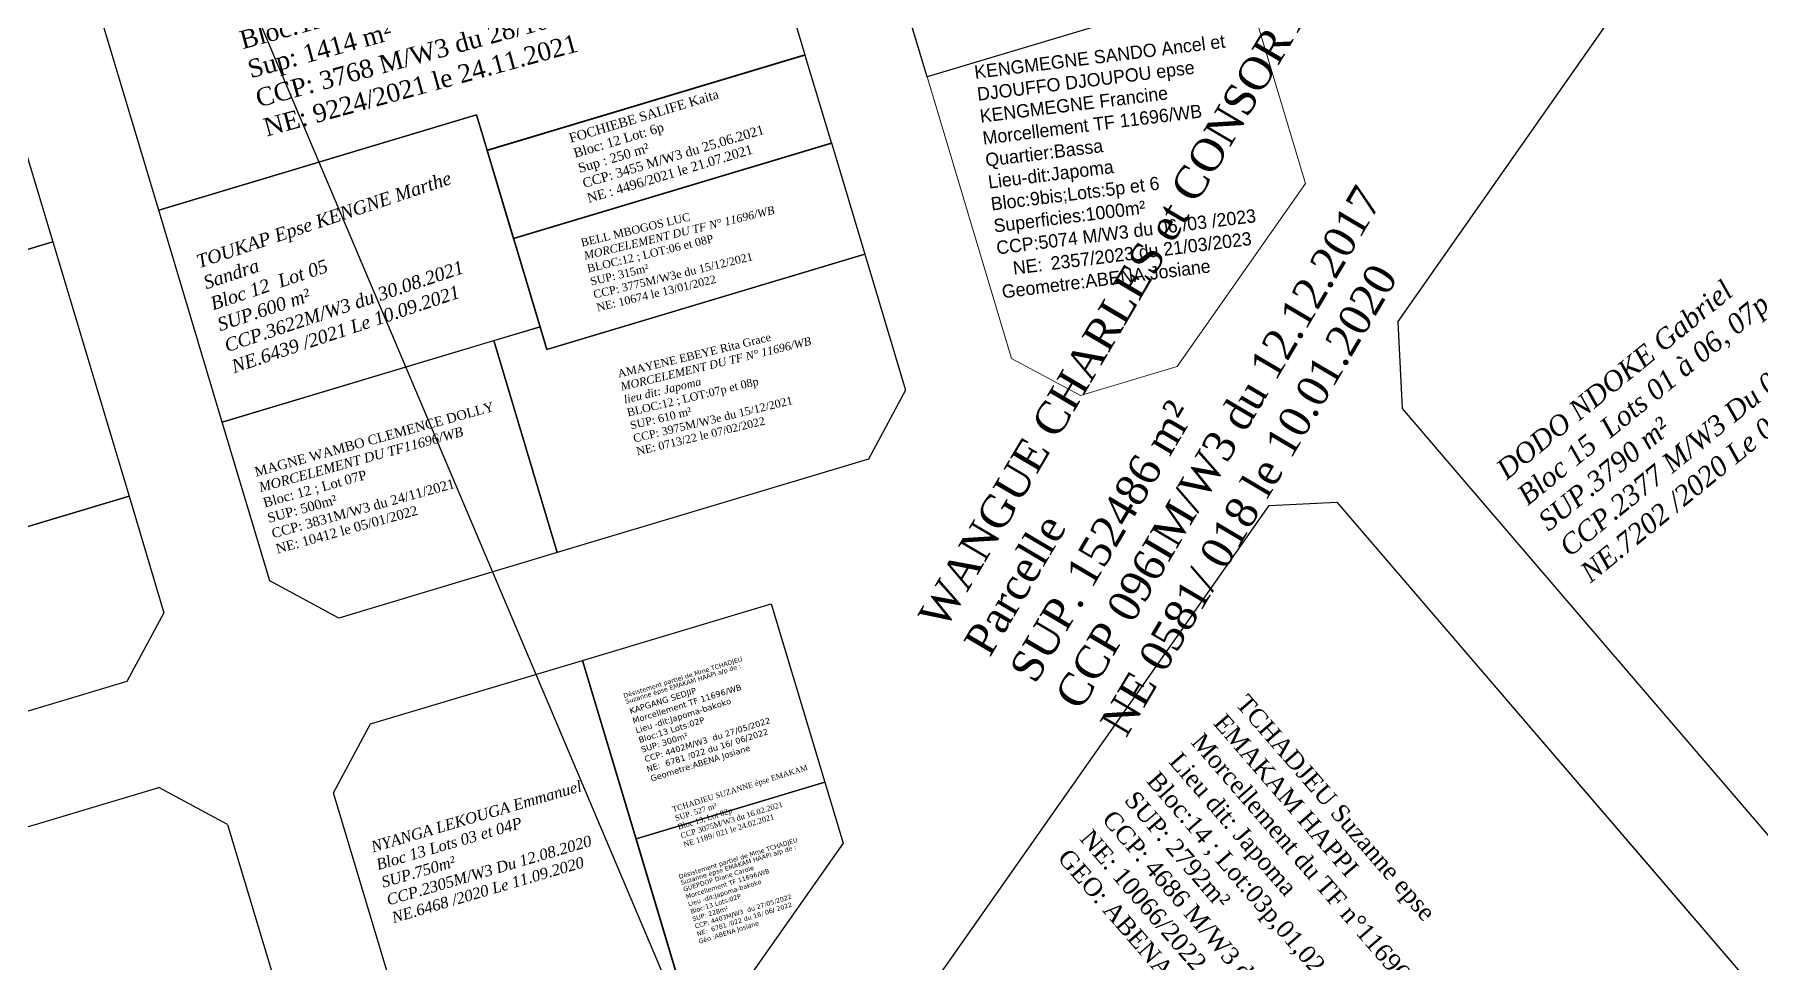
# Model space of a CAD drawing. Header units: millimetres. Extents: x 587399 to 927168, y 438565 to 1444955.
# Drawn here: x 591495.6 to 591651.7, y 444784.2 to 444868.2 of the extents above; entities that cross this region are included whole.
import ezdxf

# ---------------------------------------------------------------- set-up
doc = ezdxf.new("R2010")
doc.units = ezdxf.units.MM
doc.header["$LTSCALE"] = 2
for name, color, linetype in [('end maj 26 02 2021', 7, 'Continuous'), ('MAJ AVRIL 2021', 7, 'Continuous'), ('MAJ DEC 2021', 234, 'Continuous'), ('MAJ JAN 2022', 1, 'Continuous'), ('MAJ JANVIER 2022', 1, 'Continuous'), ('MAJ JUILLET 2021', 7, 'Continuous'), ('MAJ NOV 2021', 7, 'Continuous'), ('MAJ SEP 2021', 7, 'Continuous')]:
    doc.layers.add(name, color=color, linetype=linetype)
doc.layers.add('MAJ APRES LE 13.01.2023', color=222, linetype='Continuous', lineweight=30)
doc.styles.get("Standard").update_dxf_attribs({"font": 'arial.ttf'})
doc.styles.add('STYLE3', font='tt0012m_.ttf', dxfattribs={"height": 13})
doc.styles.add('Times 1.0', font='times.ttf', dxfattribs={"width": 0.99, "height": 1})
doc.styles.add('Times 1.5', font='times.ttf', dxfattribs={"width": 0.99, "height": 0.75})
doc.styles.add('verdana', font='verdana.ttf')

msp = doc.modelspace()

# ---------------------------------------------------------------- linework, layer by layer
for p, q in [((591489.247, 444794.88), (591506.823, 444800.153)), ((591513.049, 444796.801), (591506.823, 444800.153)), ((591513.049, 444796.801), (591528.494, 444745.317))]:
    msp.add_line(p, q)
at = {"color": 232, "lineweight": 30, "flags": 128}
msp.add_lwpolyline([(589619, 444839), (589665, 444789), (589701, 444534), (591315, 445141), (591436, 445058), (592078, 443543), (591745, 440674), (591661, 440379)], dxfattribs=at)
msp.add_lwpolyline([(589619, 444839), (589665, 444789), (589701, 444534), (591315, 445141), (591436, 445058), (592078, 443543), (591745, 440674), (591661, 440379)], dxfattribs=at)
msp.add_lwpolyline([(589619, 444839), (589665, 444789), (589701, 444534), (591315, 445141), (591436, 445058), (592078, 443543), (591745, 440674), (591661, 440379)], dxfattribs=at)
at = {"flags": 128}
msp.add_lwpolyline([(591613.327, 444825.965), (591628.087, 444808.756), (591651.047, 444781.986), (591628.276, 444762.455), (591617.425, 444775.106), (591594.654, 444755.575), (591582.544, 444769.694), (591577.773, 444775.256), (591577.388, 444783.146), (591592.295, 444804.406), (591607.201, 444825.666)], close=True, dxfattribs=at)
msp.add_lwpolyline([(591613.327, 444825.965), (591628.087, 444808.756), (591651.047, 444781.986), (591628.276, 444762.455), (591617.425, 444775.106), (591594.654, 444755.575), (591582.544, 444769.694), (591577.773, 444775.256), (591577.388, 444783.146), (591592.295, 444804.406), (591607.201, 444825.666)], close=True, dxfattribs=at)
at = {"color": 5, "flags": 128}
for points in [[(591545.135, 444811.651), (591562.197, 444816.769), (591567.038, 444800.632), (591549.976, 444795.514)], [(591567.038, 444800.632), (591568.69, 444795.126), (591555.665, 444776.551), (591549.976, 444795.514)]]:
    msp.add_lwpolyline(points, close=True, dxfattribs=at)
at = {"layer": 'end maj 26 02 2021', "color": 150, "linetype": 'ByBlock', "lineweight": -3, "ltscale": 0.0014, "flags": 128}
msp.add_lwpolyline([(591654.81, 444885.12), (591669.57, 444867.911), (591682.591, 444852.7), (591697.921, 444834.826), (591675.165, 444815.308), (591652.394, 444795.776), (591637.048, 444813.668), (591624.027, 444828.849), (591619.256, 444834.412), (591618.871, 444842.301), (591633.778, 444863.561), (591648.685, 444884.821), (591654.81, 444885.12)], close=True, dxfattribs=at)
msp.add_lwpolyline([(591654.81, 444885.12), (591669.57, 444867.911), (591682.591, 444852.7), (591697.921, 444834.826), (591675.165, 444815.308), (591652.394, 444795.776), (591637.048, 444813.668), (591624.027, 444828.849), (591619.256, 444834.412), (591618.871, 444842.301), (591633.778, 444863.561), (591648.685, 444884.821), (591654.81, 444885.12)], close=True, dxfattribs=at)
msp.add_lwpolyline([(591654.81, 444885.12), (591669.57, 444867.911), (591682.591, 444852.7), (591697.921, 444834.826), (591675.165, 444815.308), (591652.394, 444795.776), (591637.048, 444813.668), (591624.027, 444828.849), (591619.256, 444834.412), (591618.871, 444842.301), (591633.778, 444863.561), (591648.685, 444884.821), (591654.81, 444885.12)], close=True, dxfattribs=at)
msp.add_lwpolyline([(591654.81, 444885.12), (591669.57, 444867.911), (591682.591, 444852.7), (591697.921, 444834.826), (591675.165, 444815.308), (591652.394, 444795.776), (591637.048, 444813.668), (591624.027, 444828.849), (591619.256, 444834.412), (591618.871, 444842.301), (591633.778, 444863.561), (591648.685, 444884.821), (591654.81, 444885.12)], close=True, dxfattribs=at)
at = {"layer": 'end maj 26 02 2021', "color": 150, "lineweight": -3, "flags": 128}
for points in [[(591492.642, 444864.825), (591497.244, 444849.485), (591473.298, 444842.301), (591468.696, 444857.641)], [(591492.642, 444864.825), (591497.244, 444849.485), (591473.298, 444842.301), (591468.696, 444857.641)], [(591492.642, 444864.825), (591497.244, 444849.485), (591473.298, 444842.301), (591468.696, 444857.641)], [(591492.642, 444864.825), (591497.244, 444849.485), (591473.298, 444842.301), (591468.696, 444857.641)], [(591497.244, 444849.485), (591504.14, 444826.497), (591480.195, 444819.313), (591473.298, 444842.301)], [(591497.244, 444849.485), (591504.14, 444826.497), (591480.195, 444819.313), (591473.298, 444842.301)], [(591497.244, 444849.485), (591504.14, 444826.497), (591480.195, 444819.313), (591473.298, 444842.301)], [(591497.244, 444849.485), (591504.14, 444826.497), (591480.195, 444819.313), (591473.298, 444842.301)], [(591476.935, 444830.177), (591480.195, 444819.313), (591504.14, 444826.497), (591507.301, 444815.961), (591503.947, 444809.731), (591469.115, 444799.281), (591462.377, 444802.449), (591453.604, 444823.182)], [(591476.935, 444830.177), (591480.195, 444819.313), (591504.14, 444826.497), (591507.301, 444815.961), (591503.947, 444809.731), (591469.115, 444799.281), (591462.377, 444802.449), (591453.604, 444823.182)], [(591476.935, 444830.177), (591480.195, 444819.313), (591504.14, 444826.497), (591507.301, 444815.961), (591503.947, 444809.731), (591469.115, 444799.281), (591462.377, 444802.449), (591453.604, 444823.182)], [(591476.935, 444830.177), (591480.195, 444819.313), (591504.14, 444826.497), (591507.301, 444815.961), (591503.947, 444809.731), (591469.115, 444799.281), (591462.377, 444802.449), (591453.604, 444823.182)], [(591545.135, 444811.651), (591550.882, 444792.494), (591553.899, 444782.438), (591529.953, 444775.254), (591526.937, 444785.31), (591522.626, 444799.678), (591525.979, 444805.904)], [(591545.135, 444811.651), (591550.882, 444792.494), (591553.899, 444782.438), (591529.953, 444775.254), (591526.937, 444785.31), (591522.626, 444799.678), (591525.979, 444805.904)], [(591545.135, 444811.651), (591550.882, 444792.494), (591553.899, 444782.438), (591529.953, 444775.254), (591526.937, 444785.31), (591522.626, 444799.678), (591525.979, 444805.904)], [(591545.135, 444811.651), (591550.882, 444792.494), (591553.899, 444782.438), (591529.953, 444775.254), (591526.937, 444785.31), (591522.626, 444799.678), (591525.979, 444805.904)]]:
    msp.add_lwpolyline(points, close=True, dxfattribs=at)
at = {"layer": 'end maj 26 02 2021', "color": 5, "linetype": 'ByBlock', "lineweight": -3, "ltscale": 0.0014, "flags": 128}
msp.add_lwpolyline([(591562.197, 444816.769), (591568.69, 444795.126), (591555.665, 444776.551), (591545.135, 444811.651)], close=True, dxfattribs=at)
msp.add_lwpolyline([(591562.197, 444816.769), (591568.69, 444795.126), (591555.665, 444776.551), (591545.135, 444811.651)], close=True, dxfattribs=at)
msp.add_lwpolyline([(591562.197, 444816.769), (591568.69, 444795.126), (591555.665, 444776.551), (591545.135, 444811.651)], close=True, dxfattribs=at)
msp.add_lwpolyline([(591562.197, 444816.769), (591568.69, 444795.126), (591555.665, 444776.551), (591545.135, 444811.651)], close=True, dxfattribs=at)
at = {"layer": 'MAJ APRES LE 13.01.2023', "flags": 128}
msp.add_lwpolyline([(591602.623, 444881.03), (591605.019, 444873.046), (591576.281, 444864.425), (591573.883, 444872.41)], close=True, dxfattribs=at)
at = {"layer": 'MAJ APRES LE 13.01.2023', "lineweight": 13, "flags": 128}
msp.add_lwpolyline([(591574.716, 444869.654), (591603.451, 444878.275), (591610.504, 444854.763), (591598.907, 444838.223), (591590.153, 444835.597), (591583.927, 444838.949)], close=True, dxfattribs=at)
at = {"layer": 'MAJ AVRIL 2021', "flags": 128}
msp.add_lwpolyline([(591607.202, 444825.666), (591613.327, 444825.965), (591628.087, 444808.756), (591641.108, 444793.575), (591651.048, 444781.986), (591628.276, 444762.455), (591605.505, 444742.924), (591595.565, 444754.513), (591582.544, 444769.694), (591577.773, 444775.257), (591577.388, 444783.146), (591592.295, 444804.406)], close=True, dxfattribs=at)
msp.add_lwpolyline([(591607.202, 444825.666), (591613.327, 444825.965), (591628.087, 444808.756), (591641.108, 444793.575), (591651.048, 444781.986), (591628.276, 444762.455), (591605.505, 444742.924), (591595.565, 444754.513), (591582.544, 444769.694), (591577.773, 444775.257), (591577.388, 444783.146), (591592.295, 444804.406)], close=True, dxfattribs=at)
at = {"layer": 'MAJ DEC 2021', "flags": 128}
msp.add_lwpolyline([(591537.112, 444840.566), (591542.858, 444821.408), (591523.104, 444815.481), (591516.88, 444818.832), (591512.57, 444833.203)], close=True, dxfattribs=at)
msp.add_lwpolyline([(591537.112, 444840.566), (591542.858, 444821.408), (591523.104, 444815.481), (591516.88, 444818.832), (591512.57, 444833.203)], close=True, dxfattribs=at)
at = {"layer": 'MAJ JAN 2022', "lineweight": -3, "ltscale": 0.0014, "flags": 128}
msp.add_lwpolyline([(591570.662, 444848.366), (591574.344, 444836.075), (591570.992, 444829.849), (591542.852, 444821.406), (591537.109, 444840.565), (591541.299, 444841.822), (591541.922, 444839.746)], close=True, dxfattribs=at)
msp.add_lwpolyline([(591570.662, 444848.366), (591574.344, 444836.075), (591570.992, 444829.849), (591542.852, 444821.406), (591537.109, 444840.565), (591541.299, 444841.822), (591541.922, 444839.746)], close=True, dxfattribs=at)
at = {"layer": 'MAJ JANVIER 2022', "flags": 128}
msp.add_lwpolyline([(591567.639, 444858.438), (591570.662, 444848.366), (591541.925, 444839.747), (591538.904, 444849.817)], close=True, dxfattribs=at)
msp.add_lwpolyline([(591567.639, 444858.438), (591570.662, 444848.366), (591541.925, 444839.747), (591538.904, 444849.817)], close=True, dxfattribs=at)
at = {"layer": 'MAJ JUILLET 2021', "flags": 128}
msp.add_lwpolyline([(591565.25, 444866.37), (591567.644, 444858.401), (591538.909, 444849.781), (591536.518, 444857.75)], close=True, dxfattribs=at)
msp.add_lwpolyline([(591565.25, 444866.37), (591567.644, 444858.401), (591538.909, 444849.781), (591536.518, 444857.75)], close=True, dxfattribs=at)
at = {"layer": 'MAJ NOV 2021', "flags": 128}
msp.add_lwpolyline([(591558.453, 444889.061), (591565.247, 444866.405), (591536.515, 444857.786), (591535.557, 444860.978), (591506.825, 444852.359), (591499.416, 444877.059), (591516.118, 444882.071), (591517.69, 444876.831)], close=True, dxfattribs=at)
msp.add_lwpolyline([(591558.453, 444889.061), (591565.247, 444866.405), (591536.515, 444857.786), (591535.557, 444860.978), (591506.825, 444852.359), (591499.416, 444877.059), (591516.118, 444882.071), (591517.69, 444876.831)], close=True, dxfattribs=at)
at = {"layer": 'MAJ SEP 2021', "color": 6, "lineweight": -3, "flags": 128}
msp.add_lwpolyline([(591535.557, 444860.979), (591541.304, 444841.822), (591512.571, 444833.202), (591506.825, 444852.359)], close=True, dxfattribs=at)
msp.add_lwpolyline([(591535.557, 444860.979), (591541.304, 444841.822), (591512.571, 444833.202), (591506.825, 444852.359)], close=True, dxfattribs=at)

# ---------------------------------------------------------------- texts
at = {"color": 1, "ltscale": 0.8, "style": 'verdana'}
for s, p in [('Désistement partiel de Mme TCHADJEU ', (591548.91, 444808.245)), ('Suzanne épse EMAKAM HAAPI a/p de :', (591549.084, 444807.707)), ('Désistement partiel de Mme TCHADJEU ', (591553.906, 444791.883)), ('Suzanne épse EMAKAM HAAPI a/p de :', (591554.08, 444791.345)), ('Morcellement TF 11696/WB', (591554.542, 444790.075)), ('Lieu -dit:Japoma-bakoko', (591554.75, 444789.403)), (' Géo :ABENA Josiane', (591555.525, 444785.97))]:
    msp.add_text(s, height=0.4159, rotation=17.40387, dxfattribs=at).set_placement(p)
at = {"color": 1, "style": 'verdana'}
for s, p in [('Morcellement TF 11696/WB', (591549.75, 444805.93)), ('Lieu -dit:Japoma-bakoko', (591550.022, 444805.054)), ('Geometre:ABENA Josiane', (591551.378, 444800.692))]:
    msp.add_text(s, height=0.5416, rotation=17.42352, dxfattribs=at).set_placement(p)
at = {"style": 'verdana'}
for s, p in [('KAPGANG SEDJIP', (591549.476, 444806.804)), ('Bloc:13 Lots:02P', (591550.299, 444804.181)), ('CCP: 4402M/W3  du 27/05/2022', (591550.829, 444802.441)), ('SUP: 300m²', (591550.534, 444803.309)), ('NE:  6781 /022 du 16/ 06/2022', (591551.033, 444801.545))]:
    msp.add_text(s, height=0.5416, rotation=17.42352, dxfattribs=at).set_placement(p)
at = {"ltscale": 0.8, "style": 'verdana'}
for s, p in [('GUEPDOP Diane Carole', (591554.32, 444790.743)), ('Bloc:13 Lots:02P', (591554.962, 444788.732)), ('SUP: 228m²', (591555.144, 444788.057)), ('CCP: 4403M/W3  du 27/05/2022', (591555.369, 444787.396)), ('NE:  6781 /022 du 16/ 06/ 2022', (591555.547, 444786.714))]:
    msp.add_text(s, height=0.4159, rotation=17.40387, dxfattribs=at).set_placement(p)
at = {"insert": (591605.304, 444808.733), "char_height": 1.59708, "width": 46.65174, "attachment_point": 1, "rotation": 310.90231}
msp.add_mtext('\\A1;{\\fTimes New Roman|b0|i0|c0|p18;TCHADJEU Suzanne epse \\PEMAKAM HAPPI\\P\\C1;Morcellement du TF n°11696/WB\\C256;      \\PLieu dit: Japoma   \\PBloc:14 ; Lot:03p,01,02,04 et 06p                                                     \\PSUP: 2792m²                                                  \\PCCP: 4686 M/W3 du  30/09/2022             \\PNE: 10066/2022 du 13.10.2022                          \\P\\C1;GEO: ABENA Josiane}', dxfattribs=at)
msp.add_mtext('\\A1;{\\fTimes New Roman|b0|i0|c0|p18;TCHADJEU Suzanne epse \\PEMAKAM HAPPI\\P\\C1;Morcellement du TF n°11696/WB\\C256;      \\PLieu dit: Japoma   \\PBloc:14 ; Lot:03p,01,02,04 et 06p                                                     \\PSUP: 2792m²                                                  \\PCCP: 4686 M/W3 du  30/09/2022             \\PNE: 10066/2022 du 13.10.2022                          \\P\\C1;GEO: ABENA Josiane}', dxfattribs=at)
at = {"layer": 'end maj 26 02 2021', "color": 150, "linetype": 'ByBlock', "lineweight": -3, "ltscale": 0.0014, "attachment_point": 1}
for s, insert, char_height, width, rotation, style in [('{\\C256;WANGUE CHARLES et CONSORTS\\PParcelle\\PSUP. 152486 m²\\PCCP 096IM/W3 du 12.12.2017\\PNE 0581/ 018 le 10.01.2020}', (591575.389, 444815.728), 2.86105, 190.56788, 59.44237, 'Times 1.0'), ('{\\C256;WANGUE CHARLES et CONSORTS\\PParcelle\\PSUP. 152486 m²\\PCCP 096IM/W3 du 12.12.2017\\PNE 0581/ 018 le 10.01.2020}', (591575.389, 444815.728), 2.86105, 190.56788, 59.44237, 'Times 1.0'), ('{\\C256;WANGUE CHARLES et CONSORTS\\PParcelle\\PSUP. 152486 m²\\PCCP 096IM/W3 du 12.12.2017\\PNE 0581/ 018 le 10.01.2020}', (591575.389, 444815.728), 2.86105, 190.56788, 59.44237, 'Times 1.0'), ('{\\C256;WANGUE CHARLES et CONSORTS\\PParcelle\\PSUP. 152486 m²\\PCCP 096IM/W3 du 12.12.2017\\PNE 0581/ 018 le 10.01.2020}', (591575.389, 444815.728), 2.86105, 190.56788, 59.44237, 'Times 1.0'), ('{\\fTimes New Roman|b0|i1|c0|p18;\\C7;TOUKAP Epse KENGNE Marthe \\PSandra  \\fTimes New Roman|b0|i1|c186|p18;\\PBloc \\fTimes New Roman|b0|i1|c0|p18;12 \\fTimes New Roman|b0|i1|c186|p18; Lot\\fTimes New Roman|b0|i1|c0|p18; 05\\P\\fTimes New Roman|b0|i1|c186|p18;SUP.\\fTimes New Roman|b0|i1|c0|p18;600 m²\\fTimes New Roman|b0|i1|c186|p18;\\PCCP.\\fTimes New Roman|b0|i1|c0|p18;3622\\fTimes New Roman|b0|i1|c186|p18;M/W3 \\fTimes New Roman|b0|i1|c0|p18;d\\fTimes New Roman|b0|i1|c186|p18;u \\fTimes New Roman|b0|i1|c0|p18;30.08.2021\\P\\fTimes New Roman|b0|i1|c186|p18;NE.\\fTimes New Roman|b0|i1|c0|p18;6439\\fTimes New Roman|b0|i1|c186|p18; /202\\fTimes New Roman|b0|i1|c0|p18;1\\fTimes New Roman|b0|i1|c186|p18; Le \\fTimes New Roman|b0|i1|c0|p18;10.09.2021}', (591510.094, 444848.233), 1.2, 77.53417, 18.49665, 'Times 1.0'), ('{\\fTimes New Roman|b0|i1|c0|p18;\\C7;TOUKAP Epse KENGNE Marthe \\PSandra  \\fTimes New Roman|b0|i1|c186|p18;\\PBloc \\fTimes New Roman|b0|i1|c0|p18;12 \\fTimes New Roman|b0|i1|c186|p18; Lot\\fTimes New Roman|b0|i1|c0|p18; 05\\P\\fTimes New Roman|b0|i1|c186|p18;SUP.\\fTimes New Roman|b0|i1|c0|p18;600 m²\\fTimes New Roman|b0|i1|c186|p18;\\PCCP.\\fTimes New Roman|b0|i1|c0|p18;3622\\fTimes New Roman|b0|i1|c186|p18;M/W3 \\fTimes New Roman|b0|i1|c0|p18;d\\fTimes New Roman|b0|i1|c186|p18;u \\fTimes New Roman|b0|i1|c0|p18;30.08.2021\\P\\fTimes New Roman|b0|i1|c186|p18;NE.\\fTimes New Roman|b0|i1|c0|p18;6439\\fTimes New Roman|b0|i1|c186|p18; /202\\fTimes New Roman|b0|i1|c0|p18;1\\fTimes New Roman|b0|i1|c186|p18; Le \\fTimes New Roman|b0|i1|c0|p18;10.09.2021}', (591510.094, 444848.233), 1.2, 77.53417, 18.49665, 'Times 1.0'), ('{\\fTimes New Roman|b0|i1|c0|p18;\\C7;TOUKAP Epse KENGNE Marthe \\PSandra  \\fTimes New Roman|b0|i1|c186|p18;\\PBloc \\fTimes New Roman|b0|i1|c0|p18;12 \\fTimes New Roman|b0|i1|c186|p18; Lot\\fTimes New Roman|b0|i1|c0|p18; 05\\P\\fTimes New Roman|b0|i1|c186|p18;SUP.\\fTimes New Roman|b0|i1|c0|p18;600 m²\\fTimes New Roman|b0|i1|c186|p18;\\PCCP.\\fTimes New Roman|b0|i1|c0|p18;3622\\fTimes New Roman|b0|i1|c186|p18;M/W3 \\fTimes New Roman|b0|i1|c0|p18;d\\fTimes New Roman|b0|i1|c186|p18;u \\fTimes New Roman|b0|i1|c0|p18;30.08.2021\\P\\fTimes New Roman|b0|i1|c186|p18;NE.\\fTimes New Roman|b0|i1|c0|p18;6439\\fTimes New Roman|b0|i1|c186|p18; /202\\fTimes New Roman|b0|i1|c0|p18;1\\fTimes New Roman|b0|i1|c186|p18; Le \\fTimes New Roman|b0|i1|c0|p18;10.09.2021}', (591510.094, 444848.233), 1.2, 77.53417, 18.49665, 'Times 1.0'), ('{\\fTimes New Roman|b0|i1|c0|p18;\\C7;TOUKAP Epse KENGNE Marthe \\PSandra  \\fTimes New Roman|b0|i1|c186|p18;\\PBloc \\fTimes New Roman|b0|i1|c0|p18;12 \\fTimes New Roman|b0|i1|c186|p18; Lot\\fTimes New Roman|b0|i1|c0|p18; 05\\P\\fTimes New Roman|b0|i1|c186|p18;SUP.\\fTimes New Roman|b0|i1|c0|p18;600 m²\\fTimes New Roman|b0|i1|c186|p18;\\PCCP.\\fTimes New Roman|b0|i1|c0|p18;3622\\fTimes New Roman|b0|i1|c186|p18;M/W3 \\fTimes New Roman|b0|i1|c0|p18;d\\fTimes New Roman|b0|i1|c186|p18;u \\fTimes New Roman|b0|i1|c0|p18;30.08.2021\\P\\fTimes New Roman|b0|i1|c186|p18;NE.\\fTimes New Roman|b0|i1|c0|p18;6439\\fTimes New Roman|b0|i1|c186|p18; /202\\fTimes New Roman|b0|i1|c0|p18;1\\fTimes New Roman|b0|i1|c186|p18; Le \\fTimes New Roman|b0|i1|c0|p18;10.09.2021}', (591510.094, 444848.233), 1.2, 77.53417, 18.49665, 'Times 1.0'), ('{\\fTimes New Roman|b0|i1|c0|p18;\\C7;DODO NDOKE Gabriel\\P\\fTimes New Roman|b0|i1|c186|p18;Bloc \\fTimes New Roman|b0|i1|c0|p18;15 \\fTimes New Roman|b0|i1|c186|p18; Lot\\fTimes New Roman|b0|i1|c0|p18;s 01 à 06, 07p,08p\\P\\fTimes New Roman|b0|i1|c186|p18;SUP.\\fTimes New Roman|b0|i1|c0|p18;3790 \\fTimes New Roman|b0|i1|c186|p18;m²\\PCCP.2\\fTimes New Roman|b0|i1|c0|p18;377 \\fTimes New Roman|b0|i1|c186|p18;M/W3 Du \\fTimes New Roman|b0|i1|c0|p18;07\\fTimes New Roman|b0|i1|c186|p18;.0\\fTimes New Roman|b0|i1|c0|p18;9\\fTimes New Roman|b0|i1|c186|p18;.2020\\PNE.\\fTimes New Roman|b0|i1|c0|p18;7202\\fTimes New Roman|b0|i1|c186|p18; /2020 Le \\fTimes New Roman|b0|i1|c0|p18;06\\fTimes New Roman|b0|i1|c186|p18;.\\fTimes New Roman|b0|i1|c0|p18;10\\fTimes New Roman|b0|i1|c186|p18;.2020}', (591627.546, 444829.301), 1.8, 77.53417, 39.22654, 'Times 1.0'), ('{\\fTimes New Roman|b0|i1|c0|p18;\\C7;DODO NDOKE Gabriel\\P\\fTimes New Roman|b0|i1|c186|p18;Bloc \\fTimes New Roman|b0|i1|c0|p18;15 \\fTimes New Roman|b0|i1|c186|p18; Lot\\fTimes New Roman|b0|i1|c0|p18;s 01 à 06, 07p,08p\\P\\fTimes New Roman|b0|i1|c186|p18;SUP.\\fTimes New Roman|b0|i1|c0|p18;3790 \\fTimes New Roman|b0|i1|c186|p18;m²\\PCCP.2\\fTimes New Roman|b0|i1|c0|p18;377 \\fTimes New Roman|b0|i1|c186|p18;M/W3 Du \\fTimes New Roman|b0|i1|c0|p18;07\\fTimes New Roman|b0|i1|c186|p18;.0\\fTimes New Roman|b0|i1|c0|p18;9\\fTimes New Roman|b0|i1|c186|p18;.2020\\PNE.\\fTimes New Roman|b0|i1|c0|p18;7202\\fTimes New Roman|b0|i1|c186|p18; /2020 Le \\fTimes New Roman|b0|i1|c0|p18;06\\fTimes New Roman|b0|i1|c186|p18;.\\fTimes New Roman|b0|i1|c0|p18;10\\fTimes New Roman|b0|i1|c186|p18;.2020}', (591627.546, 444829.301), 1.8, 77.53417, 39.22654, 'Times 1.0'), ('{\\fTimes New Roman|b0|i1|c0|p18;\\C7;DODO NDOKE Gabriel\\P\\fTimes New Roman|b0|i1|c186|p18;Bloc \\fTimes New Roman|b0|i1|c0|p18;15 \\fTimes New Roman|b0|i1|c186|p18; Lot\\fTimes New Roman|b0|i1|c0|p18;s 01 à 06, 07p,08p\\P\\fTimes New Roman|b0|i1|c186|p18;SUP.\\fTimes New Roman|b0|i1|c0|p18;3790 \\fTimes New Roman|b0|i1|c186|p18;m²\\PCCP.2\\fTimes New Roman|b0|i1|c0|p18;377 \\fTimes New Roman|b0|i1|c186|p18;M/W3 Du \\fTimes New Roman|b0|i1|c0|p18;07\\fTimes New Roman|b0|i1|c186|p18;.0\\fTimes New Roman|b0|i1|c0|p18;9\\fTimes New Roman|b0|i1|c186|p18;.2020\\PNE.\\fTimes New Roman|b0|i1|c0|p18;7202\\fTimes New Roman|b0|i1|c186|p18; /2020 Le \\fTimes New Roman|b0|i1|c0|p18;06\\fTimes New Roman|b0|i1|c186|p18;.\\fTimes New Roman|b0|i1|c0|p18;10\\fTimes New Roman|b0|i1|c186|p18;.2020}', (591627.546, 444829.301), 1.8, 77.53417, 39.22654, 'Times 1.0'), ('{\\fTimes New Roman|b0|i1|c0|p18;\\C7;DODO NDOKE Gabriel\\P\\fTimes New Roman|b0|i1|c186|p18;Bloc \\fTimes New Roman|b0|i1|c0|p18;15 \\fTimes New Roman|b0|i1|c186|p18; Lot\\fTimes New Roman|b0|i1|c0|p18;s 01 à 06, 07p,08p\\P\\fTimes New Roman|b0|i1|c186|p18;SUP.\\fTimes New Roman|b0|i1|c0|p18;3790 \\fTimes New Roman|b0|i1|c186|p18;m²\\PCCP.2\\fTimes New Roman|b0|i1|c0|p18;377 \\fTimes New Roman|b0|i1|c186|p18;M/W3 Du \\fTimes New Roman|b0|i1|c0|p18;07\\fTimes New Roman|b0|i1|c186|p18;.0\\fTimes New Roman|b0|i1|c0|p18;9\\fTimes New Roman|b0|i1|c186|p18;.2020\\PNE.\\fTimes New Roman|b0|i1|c0|p18;7202\\fTimes New Roman|b0|i1|c186|p18; /2020 Le \\fTimes New Roman|b0|i1|c0|p18;06\\fTimes New Roman|b0|i1|c186|p18;.\\fTimes New Roman|b0|i1|c0|p18;10\\fTimes New Roman|b0|i1|c186|p18;.2020}', (591627.546, 444829.301), 1.8, 77.53417, 39.22654, 'Times 1.0'), ('{\\C256;TCHADJEU SUZANNE épse EMAKAM\\PSUP. 527 m²\\PBloc 13, Lot 02p\\PCCP 3075M/W3 du 16.02.2021\\PNE 1189/ 021 le 24.02.2021}', (591553.189, 444798.408), 0.5, 42.04082, 17.41001, 'Times 1.5'), ('{\\C256;TCHADJEU SUZANNE épse EMAKAM\\PSUP. 527 m²\\PBloc 13, Lot 02p\\PCCP 3075M/W3 du 16.02.2021\\PNE 1189/ 021 le 24.02.2021}', (591553.189, 444798.408), 0.5, 42.04082, 17.41001, 'Times 1.5'), ('{\\fTimes New Roman|b0|i1|c186|p18;\\C7;NYANGA LEKOUGA Emmanuel \\PBloc 13 Lots 03 et 04P\\PSUP.750m²\\PCCP.2305M/W3 Du 12.08.2020\\PNE.6468 /2020 Le 11.09.2020}', (591525.907, 444795.245), 1, 77.53417, 16.34933, 'Times 1.0'), ('{\\fTimes New Roman|b0|i1|c186|p18;\\C7;NYANGA LEKOUGA Emmanuel \\PBloc 13 Lots 03 et 04P\\PSUP.750m²\\PCCP.2305M/W3 Du 12.08.2020\\PNE.6468 /2020 Le 11.09.2020}', (591525.907, 444795.245), 1, 77.53417, 16.34933, 'Times 1.0'), ('{\\fTimes New Roman|b0|i1|c186|p18;\\C7;NYANGA LEKOUGA Emmanuel \\PBloc 13 Lots 03 et 04P\\PSUP.750m²\\PCCP.2305M/W3 Du 12.08.2020\\PNE.6468 /2020 Le 11.09.2020}', (591525.907, 444795.245), 1, 77.53417, 16.34933, 'Times 1.0'), ('{\\fTimes New Roman|b0|i1|c186|p18;\\C7;NYANGA LEKOUGA Emmanuel \\PBloc 13 Lots 03 et 04P\\PSUP.750m²\\PCCP.2305M/W3 Du 12.08.2020\\PNE.6468 /2020 Le 11.09.2020}', (591525.907, 444795.245), 1, 77.53417, 16.34933, 'Times 1.0')]:
    msp.add_mtext(s, dxfattribs=dict(at, insert=insert, char_height=char_height, width=width, rotation=rotation, style=style))
at = {"layer": 'MAJ APRES LE 13.01.2023', "lineweight": 13, "insert": (591580.491, 444865.419), "char_height": 1.2, "width": 24.21199, "attachment_point": 1, "rotation": 7.1323, "style": 'STYLE3'}
msp.add_mtext('\\A1;KENGMEGNE SANDO Ancel et DJOUFFO DJOUPOU epse KENGMEGNE Francine\\P{\\C1;Morcellement TF 11696/WB\\P\\C0;Quartier:Bassa\\PLieu-dit:Japoma\\PBloc:9bis;Lots:5p et 6\\PSuperficies:1000m²\\PCCP:5074 M/W3 du 06 /03 /2023\\P{\\W2.82812; }NE:{\\W1.70898; }2357/2023 du 21/03/2023\\P\\C1;Geometre:ABENA Josiane}', dxfattribs=at)
at = {"layer": 'MAJ DEC 2021', "insert": (591515.398, 444829.086), "char_height": 0.86542, "width": 33.19924, "attachment_point": 1, "rotation": 15.47491}
msp.add_mtext('\\pt7.564;{\\fTimes New Roman|b0|i0|c0|p18;MAGNE WAMBO CLEMENCE DOLLY  \\P\\ptz;\\fTimes New Roman|b0|i1|c0|p18;\\C1;MORCELEMENT DU TF11696/WB\\P\\fTimes New Roman|b0|i0|c0|p18;\\C0;Bloc: 12 ; Lot 07P \\PSUP: 500m²\\PCCP: 3831M/W3 du 24/11/2021\\PNE: 10412 le 05/01/2022}', dxfattribs=at)
msp.add_mtext('\\pt7.564;{\\fTimes New Roman|b0|i0|c0|p18;MAGNE WAMBO CLEMENCE DOLLY  \\P\\ptz;\\fTimes New Roman|b0|i1|c0|p18;\\C1;MORCELEMENT DU TF11696/WB\\P\\fTimes New Roman|b0|i0|c0|p18;\\C0;Bloc: 12 ; Lot 07P \\PSUP: 500m²\\PCCP: 3831M/W3 du 24/11/2021\\PNE: 10412 le 05/01/2022}', dxfattribs=at)
at = {"layer": 'MAJ JANVIER 2022', "char_height": 0.72354, "width": 35.0209, "attachment_point": 1, "rotation": 13.62017}
for s, insert in [('{\\fTimes New Roman|b0|i0|c0|p18;BELL MBOGOS LUC\\P\\fTimes New Roman|b0|i1|c0|p18;\\C1;MORCELEMENT DU TF N° 11696/WB \\P\\fTimes New Roman|b0|i0|c0|p18;\\C0;BLOC:12 ; LOT:06 et 08P \\PSUP: 315m²\\PCCP: 3775M/W3e du 15/12/2021\\PNE: 10674 le 13/01/2022}', (591544.911, 444849.756)), ('{\\fTimes New Roman|b0|i0|c0|p18;BELL MBOGOS LUC\\P\\fTimes New Roman|b0|i1|c0|p18;\\C1;MORCELEMENT DU TF N° 11696/WB \\P\\fTimes New Roman|b0|i0|c0|p18;\\C0;BLOC:12 ; LOT:06 et 08P \\PSUP: 315m²\\PCCP: 3775M/W3e du 15/12/2021\\PNE: 10674 le 13/01/2022}', (591544.911, 444849.756)), ('{\\fTimes New Roman|b0|i0|c0|p18;AMAYENE EBEYE Rita Grace\\P\\fTimes New Roman|b0|i1|c0|p18;\\C1;MORCELEMENT DU TF N° 11696/WB\\Plieu dit: Japoma \\P\\fTimes New Roman|b0|i0|c0|p18;\\C0;BLOC:12 ; LOT:07p et 08p \\PSUP: 610 m²\\PCCP: 3975M/W3e du 15/12/2021\\PNE: 0713/22 le 07/02/2022}', (591548.23, 444837.916)), ('{\\fTimes New Roman|b0|i0|c0|p18;AMAYENE EBEYE Rita Grace\\P\\fTimes New Roman|b0|i1|c0|p18;\\C1;MORCELEMENT DU TF N° 11696/WB\\Plieu dit: Japoma \\P\\fTimes New Roman|b0|i0|c0|p18;\\C0;BLOC:12 ; LOT:07p et 08p \\PSUP: 610 m²\\PCCP: 3975M/W3e du 15/12/2021\\PNE: 0713/22 le 07/02/2022}', (591548.23, 444837.916))]:
    msp.add_mtext(s, dxfattribs=dict(at, insert=insert))
at = {"layer": 'MAJ JUILLET 2021', "insert": (591543.822, 444859.254), "char_height": 0.80793, "attachment_point": 1, "rotation": 16.73152}
msp.add_mtext('{\\fTimes New Roman|b0|i0|c0|p18;\\H1.053x;FOCHIEBE SALIFE Kaita \\PBloc: 12 Lot: 6p\\PSup : 250 m²\\PCCP: 3455 M/W3 du 25.06.2021\\PNE : 4496/2021 le 21.07.2021}', dxfattribs=at)
msp.add_mtext('{\\fTimes New Roman|b0|i0|c0|p18;\\H1.053x;FOCHIEBE SALIFE Kaita \\PBloc: 12 Lot: 6p\\PSup : 250 m²\\PCCP: 3455 M/W3 du 25.06.2021\\PNE : 4496/2021 le 21.07.2021}', dxfattribs=at)
at = {"layer": 'MAJ NOV 2021', "insert": (591512.55, 444873.753), "char_height": 1.63719, "width": 34.47955, "attachment_point": 1, "rotation": 15.28159, "style": 'STYLE3'}
msp.add_mtext('\\A1;{\\fTimes New Roman|b0|i0|c0|p18;NDZANA MVONDO Christophe\\fTimes New Roman|b0|i1|c0|p18;\\P\\C1;Morcellement du TF 11696/WB\\C256;\\P\\fTimes New Roman|b0|i0|c0|p18;Bloc:12 Lots: 01P,03, 04 et 06P\\PSup: 1414 m²\\PCCP: 3768 M/W3 du 28/10/2021\\PNE: 9224/2021 le 24.11.2021 }', dxfattribs=at)
msp.add_mtext('\\A1;{\\fTimes New Roman|b0|i0|c0|p18;NDZANA MVONDO Christophe\\fTimes New Roman|b0|i1|c0|p18;\\P\\C1;Morcellement du TF 11696/WB\\C256;\\P\\fTimes New Roman|b0|i0|c0|p18;Bloc:12 Lots: 01P,03, 04 et 06P\\PSup: 1414 m²\\PCCP: 3768 M/W3 du 28/10/2021\\PNE: 9224/2021 le 24.11.2021 }', dxfattribs=at)

doc.saveas('drawing.dxf')
